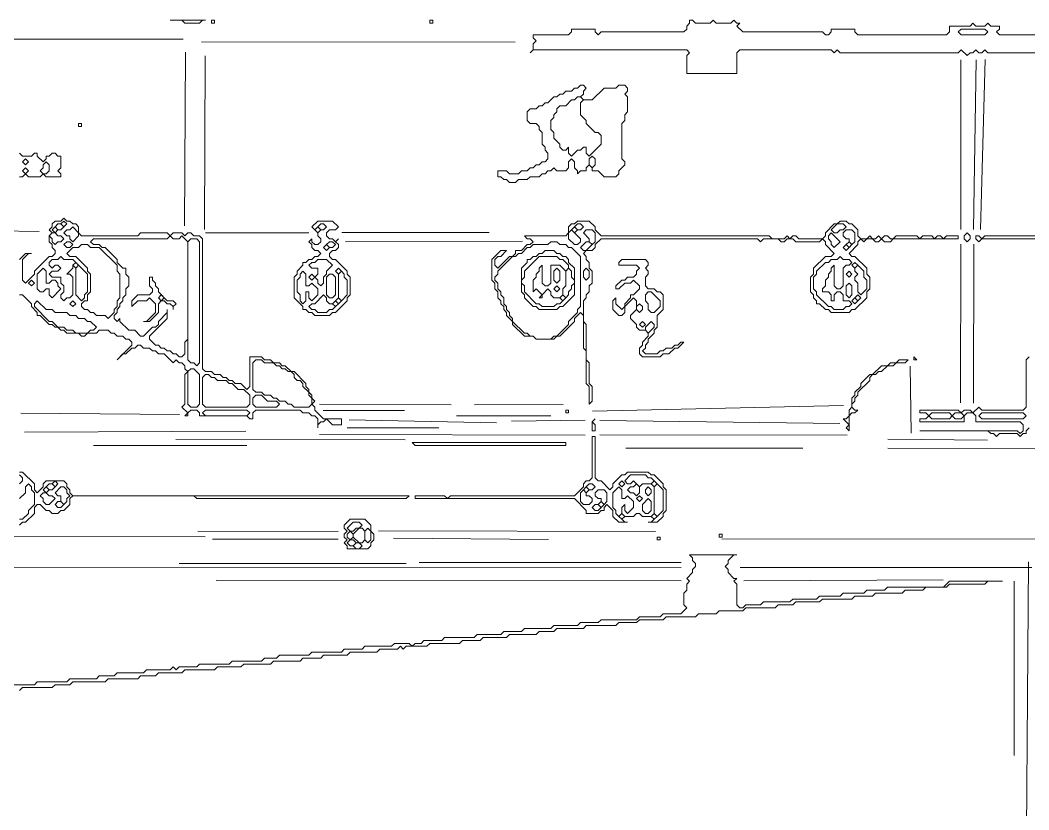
# Model space of a CAD drawing. Extents: x 10 to 1971, y 11 to 1392.
# Drawn here: x 874.2 to 1215.9, y 768.6 to 1036 of the extents above; entities that cross this region are included whole.
import ezdxf

# ---------------------------------------------------------------- set-up
doc = ezdxf.new("R2010")
doc.units = 0
for name, color, linetype, lineweight in [('TEXT_FALLBACK_OUTLINE', 2, 'Continuous', 0), ('TRACE_CURVE', 6, 'Continuous', 0), ('TRACE_STRAIGHT', 5, 'Continuous', 0), ('TRACE_TEXT_SYMBOL', 6, 'Continuous', 0)]:
    doc.layers.add(name, color=color, linetype=linetype, lineweight=lineweight)

msp = doc.modelspace()

# ---------------------------------------------------------------- linework, layer by layer
at = {"layer": 'TEXT_FALLBACK_OUTLINE', "color": 2}
for points in [[(874, 983), (875, 983), (876, 984), (877, 983), (881, 983), (882, 984), (883, 983), (888, 983), (888, 984), (887, 985), (888, 986), (888, 990), (887, 990), (886, 991), (885, 991), (884, 990), (883, 990), (883, 989), (882, 988), (880, 990), (880, 991), (879, 991), (878, 990), (875, 990), (874, 991)], [(1078, 955), (1077, 954), (1077, 953), (1083, 953), (1084, 952), (1083, 951), (1083, 950), (1082, 949), (1080, 949), (1079, 948), (1078, 948), (1076, 946), (1076, 945), (1077, 945), (1079, 947), (1081, 947), (1082, 948), (1084, 946), (1084, 945), (1082, 943), (1081, 943), (1081, 942), (1079, 940), (1079, 939), (1078, 938), (1076, 940), (1076, 942), (1075, 941), (1075, 938), (1077, 936), (1078, 936), (1079, 937), (1079, 939), (1082, 942), (1083, 941), (1083, 938), (1081, 936), (1081, 935), (1083, 933), (1083, 932), (1084, 931), (1086, 931), (1087, 930), (1087, 929), (1085, 927), (1085, 926), (1084, 925), (1084, 923), (1085, 922), (1091, 922), (1092, 923), (1094, 923), (1096, 925), (1097, 925), (1099, 927), (1098, 927), (1097, 926), (1096, 926), (1095, 925), (1093, 925), (1092, 924), (1091, 924), (1090, 923), (1086, 923)], [(1086, 923), (1085, 924), (1086, 925), (1086, 926), (1087, 927), (1087, 928), (1089, 930), (1089, 931), (1090, 932), (1090, 936), (1092, 938), (1092, 943), (1091, 944), (1090, 944), (1089, 945), (1087, 945), (1086, 946), (1086, 949), (1087, 950), (1087, 951), (1086, 952), (1087, 953), (1087, 954), (1086, 955), (1078, 955)]]:
    msp.add_lwpolyline(points, dxfattribs=at)
for points in [[(875, 988), (876, 989), (877, 988), (876, 987)], [(882, 987), (883, 988), (884, 987), (884, 985), (883, 984), (882, 984), (881, 985), (882, 986)], [(875, 985), (876, 986), (877, 985), (876, 984)], [(1086, 943), (1087, 944), (1088, 944), (1091, 941), (1091, 939), (1089, 937), (1088, 937), (1087, 938), (1087, 940), (1086, 941)], [(1083, 939), (1084, 940), (1085, 939), (1085, 938), (1084, 937), (1083, 938)], [(1084, 933), (1085, 934), (1086, 933), (1085, 932)], [(1088, 934), (1089, 933), (1089, 932), (1087, 930), (1086, 931), (1086, 932)]]:
    msp.add_lwpolyline(points, close=True, dxfattribs=at)
at = {"layer": 'TRACE_CURVE', "color": 6}
for points in [[(889, 969), (888, 968), (886, 968), (885, 967), (885, 966), (884, 965), (885, 964), (884, 963), (884, 961), (885, 960), (885, 959), (886, 958), (886, 957), (885, 956), (884, 956), (879, 951), (879, 950), (876, 947), (875, 948), (875, 955), (877, 957), (878, 957), (876, 957), (874, 955)], [(975, 901), (975, 898), (975, 899), (976, 900), (977, 900), (978, 901), (980, 899), (983, 899), (983, 901), (977, 901), (974, 904), (974, 905), (973, 906), (974, 907), (973, 908), (973, 909), (972, 910), (972, 911), (971, 912), (971, 913), (967, 917), (966, 917), (964, 919), (963, 919), (962, 920), (960, 920), (959, 921), (957, 921), (956, 922), (952, 922), (952, 912), (951, 911), (949, 913), (947, 913), (946, 914), (945, 914), (944, 915), (943, 915), (942, 916), (940, 916), (939, 917), (937, 917), (936, 918), (936, 962), (935, 963), (933, 963), (932, 964), (931, 964), (930, 963), (929, 964), (926, 964), (925, 963), (924, 964), (915, 964), (914, 963), (895, 963), (894, 964), (894, 966), (893, 967), (892, 967), (891, 968), (890, 968), (889, 969)], [(1233, 963), (1201, 963), (1200, 962), (1199, 963), (1198, 963), (1198, 962), (1199, 961), (1200, 962), (1234, 962)], [(874, 943), (875, 943), (878, 940), (878, 939), (880, 937), (880, 936), (881, 936), (884, 933)], [(884, 933), (885, 933), (886, 932), (887, 932), (888, 931), (889, 931), (890, 930), (894, 930), (895, 929), (896, 929), (897, 930), (900, 930), (901, 931), (904, 931), (905, 930), (906, 930), (907, 929), (909, 929), (910, 928), (911, 928), (912, 927), (912, 926), (907, 921), (909, 923), (910, 923), (912, 925), (913, 925), (914, 926), (915, 926), (916, 925), (918, 925), (919, 924), (920, 924), (921, 923), (923, 923), (926, 920), (927, 921), (928, 920), (929, 920), (930, 919), (930, 918), (931, 917), (930, 916), (930, 906), (929, 905), (931, 903), (930, 902), (931, 902), (931, 903), (932, 904), (934, 904), (935, 903), (935, 902), (951, 902), (952, 901), (953, 901), (953, 903), (954, 904), (969, 904), (970, 903), (972, 903), (973, 902), (974, 902), (975, 901)], [(1216, 922), (1215, 921), (1215, 905), (1214, 904), (1200, 904)], [(1200, 904), (1199, 905), (1197, 903), (1196, 904), (1194, 904), (1193, 903), (1192, 904), (1179, 904), (1179, 903), (1181, 903), (1182, 902), (1181, 901), (1179, 901), (1179, 900), (1194, 900), (1194, 902), (1195, 903), (1197, 903), (1198, 902), (1198, 900), (1213, 900), (1214, 899), (1214, 897), (1213, 896), (1212, 897), (1179, 897), (1202, 897), (1203, 896), (1204, 896), (1205, 895), (1206, 896), (1212, 896), (1213, 895), (1214, 896), (1215, 896), (1215, 897), (1216, 898)], [(1101, 855), (1102, 854), (1102, 853), (1103, 852), (1103, 851), (1102, 850), (1102, 849), (1100, 847), (1101, 846), (1100, 845), (1100, 843), (1099, 842), (1099, 838), (1100, 837), (1098, 835), (1092, 835), (1091, 834), (1084, 834), (1083, 833), (1071, 833), (1070, 832), (1064, 832), (1063, 831), (1055, 831), (1054, 830), (1045, 830), (1044, 829), (1038, 829), (1037, 828), (1029, 828), (1028, 827), (1018, 827), (1017, 826), (1011, 826), (1010, 825), (1008, 825), (1007, 824), (1006, 825), (1001, 825), (1000, 824), (991, 824), (990, 823), (984, 823), (983, 822), (973, 822), (972, 821), (962, 821), (961, 820), (957, 820), (956, 819), (946, 819), (945, 818), (935, 818), (934, 817), (928, 817), (927, 816), (926, 817), (925, 816), (917, 816), (916, 815), (907, 815), (906, 814), (901, 814), (900, 813)], [(1163, 841), (1164, 842), (1173, 842), (1174, 843), (1180, 843), (1181, 844), (1188, 844), (1189, 845), (1201, 845), (1202, 846), (1207, 846), (1189, 846), (1187, 844), (1168, 844), (1167, 843), (1161, 843), (1160, 842), (1153, 842), (1152, 841), (1145, 841), (1144, 840), (1136, 840), (1135, 839), (1126, 839), (1125, 838), (1120, 838), (1119, 837), (1118, 837), (1117, 838), (1117, 845), (1116, 846), (1117, 847), (1116, 847), (1114, 849), (1114, 850), (1113, 851), (1114, 852), (1114, 853), (1116, 855), (1117, 855), (1101, 855)], [(886, 811), (891, 811), (892, 812), (903, 812), (904, 813), (914, 813), (915, 814), (920, 814), (921, 815), (929, 815), (930, 816), (940, 816), (941, 817), (949, 817), (950, 818), (959, 818), (960, 819), (969, 819), (970, 820), (976, 820), (977, 821), (985, 821), (986, 822), (995, 822), (996, 823), (1002, 823), (1003, 824), (1004, 823), (1005, 824), (1012, 824), (1013, 825), (1023, 825), (1024, 826), (1030, 826), (1031, 827), (1039, 827), (1040, 828), (1049, 828), (1050, 829), (1055, 829), (1056, 830), (1065, 830), (1066, 831), (1076, 831), (1077, 832), (1083, 832), (1084, 833), (1092, 833), (1093, 834), (1103, 834), (1104, 835), (1110, 835), (1111, 836), (1119, 836), (1120, 837), (1130, 837), (1131, 838), (1136, 838), (1137, 839), (1145, 839), (1146, 840), (1156, 840), (1157, 841), (1163, 841)], [(900, 813), (891, 813), (890, 812), (880, 812), (879, 811), (872, 811)], [(874, 809), (875, 810), (885, 810), (886, 811)]]:
    msp.add_lwpolyline(points, dxfattribs=at)
for points in [[(888, 967), (889, 968), (890, 967), (889, 966)], [(884, 963), (885, 964), (886, 964), (887, 963), (888, 963), (889, 962), (888, 961), (887, 961), (886, 960), (885, 961), (885, 962)], [(885, 965), (886, 966), (887, 965), (886, 964)], [(886, 966), (887, 967), (888, 967), (889, 966), (888, 965), (887, 965)], [(891, 965), (892, 966), (894, 964), (894, 963), (892, 961), (891, 962), (891, 963), (890, 963), (889, 964), (890, 965)], [(889, 960), (890, 961), (891, 961), (892, 960), (891, 959), (890, 959)], [(924, 962), (925, 963), (926, 962), (928, 962), (929, 963), (931, 961), (931, 928), (930, 927), (930, 923), (929, 922), (928, 922), (927, 923), (926, 923), (925, 924), (924, 924), (923, 925), (922, 925), (921, 926), (920, 926), (918, 928), (918, 929), (924, 935), (924, 938), (924, 937), (921, 934), (921, 933), (920, 932), (919, 932), (916, 929), (915, 929), (913, 931), (911, 931), (908, 934), (908, 935), (907, 934), (906, 935), (906, 936), (907, 937), (907, 938), (908, 939), (908, 940), (909, 941), (909, 942), (910, 943), (910, 945), (911, 946), (911, 949), (910, 950), (910, 952), (909, 952), (907, 954), (907, 955), (903, 959), (902, 959), (901, 960), (899, 960), (898, 961), (899, 962)], [(931, 961), (932, 962), (934, 962), (935, 961), (935, 920), (934, 919), (933, 920), (932, 920), (931, 921)], [(894, 959), (895, 960), (897, 960), (898, 959), (901, 959), (907, 953), (907, 951), (908, 950), (908, 942), (907, 941), (907, 939), (906, 938), (906, 937), (904, 935), (903, 936), (900, 936), (899, 937), (898, 937), (897, 938), (896, 938), (895, 939), (895, 940), (896, 941), (897, 941), (897, 943), (898, 944), (898, 950), (897, 951), (897, 952), (893, 956), (891, 956), (890, 957), (892, 959)], [(887, 955), (888, 956), (889, 955), (892, 955), (893, 954), (892, 953), (892, 952), (890, 950), (891, 950), (892, 949), (892, 943), (891, 942), (890, 942), (889, 941), (888, 942), (888, 943), (889, 944), (889, 946), (888, 947), (888, 949), (885, 949), (884, 950), (885, 951), (887, 951), (888, 952), (887, 953), (886, 953), (885, 952), (884, 953), (884, 954), (885, 955)], [(892, 953), (893, 954), (894, 953), (893, 952)], [(882, 952), (883, 951), (883, 947), (884, 947), (885, 948), (886, 948), (887, 947), (887, 946), (888, 945), (885, 942), (884, 943), (884, 945), (883, 945), (882, 944), (881, 944), (880, 945), (880, 950)], [(893, 952), (894, 953), (897, 950), (897, 944), (896, 943), (896, 942), (895, 941), (893, 943)], [(877, 947), (878, 948), (879, 947), (878, 946)], [(879, 940), (880, 941), (883, 938), (885, 938), (886, 937), (890, 937), (891, 936), (893, 936), (894, 935), (896, 935), (897, 934), (898, 934), (900, 932), (899, 931), (898, 931), (897, 930), (893, 930), (892, 931), (890, 931), (889, 932), (887, 932), (885, 934), (884, 934), (879, 939)], [(891, 940), (892, 941), (893, 940), (892, 939)], [(953, 920), (954, 921), (956, 921), (957, 920), (960, 920), (961, 919), (962, 919), (963, 918), (964, 918), (965, 917), (966, 917), (967, 916), (967, 915), (968, 914), (969, 914), (970, 913), (970, 912), (972, 910), (972, 909), (973, 908), (973, 906), (972, 905), (967, 905), (966, 906), (965, 906), (964, 907), (962, 907), (961, 908), (960, 908), (959, 909), (957, 909), (956, 910), (954, 910), (953, 911)], [(931, 917), (932, 918), (933, 918), (935, 916), (935, 906), (934, 905), (932, 905), (931, 906)], [(936, 915), (937, 916), (938, 916), (939, 915), (940, 915), (941, 914), (944, 914), (945, 913), (946, 913), (948, 911), (950, 911), (952, 909), (952, 906), (951, 905), (937, 905), (936, 906)], [(953, 908), (954, 909), (956, 909), (958, 907), (961, 907), (962, 906), (961, 905), (954, 905), (953, 906)], [(936, 903), (937, 904), (951, 904), (952, 903), (951, 902), (937, 902)], [(1182, 902), (1183, 903), (1189, 903), (1190, 902), (1189, 901), (1183, 901)], [(1190, 902), (1191, 903), (1193, 903), (1194, 902), (1193, 901), (1191, 901)], [(1199, 902), (1200, 903), (1214, 903), (1215, 902), (1214, 901), (1200, 901)]]:
    msp.add_lwpolyline(points, close=True, dxfattribs=at)
at = {"layer": 'TRACE_STRAIGHT', "color": 5}
for p, q in [((855.62, 1029.55), (929.37, 1029.57)), ((935.63, 1028.67), (1041.88, 1028.53)), ((929.84, 966.37), (930.25, 1025.13)), ((936.67, 965.13), (936.83, 1023.88)), ((1192.85, 1022.63), (1192.87, 965.12)), ((1197.17, 965.12), (1198.06, 1022.63)), ((1199.57, 965.12), (1201.07, 1022.65)), ((846.86, 964.83), (880.63, 964.49)), ((937, 964), (972, 964)), ((983.12, 964.14), (1033.13, 964.15)), ((984.37, 961.06), (1044.38, 961.22)), ((1192.75, 906.38), (1192.87, 960.13)), ((1197.22, 906.37), (1197.34, 960.13)), ((1175.68, 918.88), (1176.06, 896.12)), ((975.62, 905.96), (1020.16, 905.74)), ((1028.13, 905.77), (1058.13, 905.91)), ((874.38, 902.96), (928.12, 902.54)), ((976.88, 903.88), (1004.38, 903.88)), ((1068.1, 903.64), (1153.14, 905.5)), ((985.61, 900.7), (1035.61, 899.64)), ((1022, 902), (1054, 902)), ((1040.6, 900.25), (1065.64, 900.62)), ((1070.61, 900.5), (1151.86, 899.39)), ((875.62, 896.54), (950.62, 896.81)), ((975.62, 895.68), (1065.63, 895.5)), ((985, 898), (1016, 898)), ((1070.62, 895.57), (1154.38, 895.44)), ((899, 892), (951, 892)), ((926.88, 894.02), (1004.63, 893.93)), ((1168.12, 894.09), (1201.87, 893.79)), ((1079.38, 891.11), (1139.38, 891.11)), ((1168.12, 891.13), (1241.88, 890.99)), ((866.88, 861.16), (936.88, 861.02)), ((934.37, 863.02), (981.88, 862.91)), ((995.62, 863.05), (1089.38, 862.88)), ((939.37, 860.29), (981.88, 860.3)), ((1000.62, 860.65), (1053.14, 860.15)), ((1111.87, 860.27), (1236.88, 860.35)), ((928, 852), (1005, 852)), ((1009.37, 852.35), (1098.12, 852.36)), ((1214.3, 657.65), (1215.83, 852.65)), ((855.62, 850.82), (1098.12, 850.63)), ((1118.13, 850.68), (1216.88, 850.7)), ((940.62, 846.24), (1098.12, 846.18)), ((1119.37, 846.12), (1186.87, 846.51)), ((1211, 846), (1211, 787))]:
    msp.add_line(p, q, dxfattribs=at)
at = {"layer": 'TRACE_TEXT_SYMBOL', "color": 6}
for points in [[(925, 1036), (929, 1036), (930, 1035), (935, 1035), (936, 1036), (937, 1036)], [(939, 1036), (940, 1036), (940, 1035), (939, 1035)], [(1013, 1036), (1014, 1036), (1014, 1035), (1013, 1035)], [(1192, 1032), (1193, 1033), (1201, 1033), (1202, 1032), (1201, 1031), (1193, 1031)], [(1062, 1009), (1063, 1010), (1064, 1010), (1065, 1009), (1064, 1008), (1064, 1004), (1066, 1002), (1066, 1001), (1069, 998), (1070, 998), (1071, 997), (1071, 994), (1067, 990), (1066, 991), (1066, 993), (1065, 993), (1064, 992), (1063, 992), (1061, 990), (1060, 991), (1060, 993), (1059, 992), (1058, 992), (1057, 993), (1057, 994), (1055, 996), (1055, 998), (1054, 999), (1054, 1002), (1055, 1003), (1055, 1004), (1056, 1005), (1056, 1006), (1057, 1007), (1059, 1007), (1061, 1009)], [(894, 1001), (895, 1001), (895, 1000), (894, 1000)], [(1067, 989), (1068, 990), (1069, 989), (1069, 987), (1068, 986), (1067, 987)], [(975, 968), (973, 966), (975, 964), (975, 963), (976, 962), (976, 961), (975, 960), (974, 960), (973, 961), (973, 962), (972, 961), (973, 960), (973, 959), (974, 958), (975, 958), (976, 957), (975, 956), (974, 956), (973, 955), (972, 955), (971, 954), (970, 954), (970, 953), (968, 951), (968, 950), (967, 949), (967, 942), (970, 939), (970, 938), (971, 938), (972, 937), (973, 937), (974, 936), (979, 936), (980, 937), (981, 937), (985, 941), (985, 942), (986, 943), (986, 949), (985, 950), (985, 951), (981, 955), (980, 955), (979, 956), (979, 957), (980, 958), (981, 958), (982, 959), (982, 960), (981, 961), (982, 962), (981, 961), (980, 962), (979, 962), (978, 963), (978, 964), (979, 965), (981, 965), (982, 966), (980, 968)], [(974, 965), (975, 966), (976, 965), (975, 964)], [(975, 966), (976, 967), (977, 967), (978, 966), (977, 965), (976, 965)], [(1060, 964), (1061, 965), (1064, 962), (1064, 961), (1063, 960), (1062, 960), (1060, 962)], [(1061, 965), (1062, 966), (1063, 965), (1062, 964)], [(1062, 966), (1063, 967), (1064, 967), (1065, 966), (1064, 965), (1063, 965)], [(1065, 964), (1066, 965), (1068, 965), (1069, 964), (1069, 961), (1068, 960), (1067, 961), (1067, 962)], [(1148, 963), (1149, 964), (1152, 961), (1150, 959), (1149, 960), (1149, 961), (1148, 962)], [(1151, 967), (1153, 967), (1154, 966), (1153, 965), (1152, 965), (1151, 964), (1150, 964), (1149, 965)], [(1153, 964), (1154, 965), (1156, 965), (1157, 964), (1157, 961), (1156, 960), (1155, 961), (1155, 962), (1154, 962), (1153, 963)], [(1195, 964), (1194, 963), (1194, 962), (1195, 961), (1196, 962), (1196, 963)], [(978, 960), (979, 961), (980, 961), (981, 960), (980, 959), (979, 959)], [(1053, 960), (1054, 961), (1056, 961), (1057, 960), (1059, 960), (1060, 959), (1061, 959), (1064, 956), (1064, 939), (1063, 938), (1063, 937), (1060, 934), (1060, 933), (1056, 929), (1055, 929), (1054, 928), (1049, 928), (1048, 929), (1047, 929), (1046, 930), (1045, 930), (1041, 934), (1041, 935), (1040, 936), (1040, 937), (1039, 938), (1039, 939), (1038, 940), (1038, 942), (1037, 943), (1037, 944), (1036, 945), (1036, 947), (1035, 948), (1035, 949), (1036, 950), (1036, 951), (1041, 956), (1042, 956), (1043, 957), (1044, 957), (1046, 959), (1047, 959), (1048, 960)], [(1066, 961), (1067, 961), (1068, 960), (1066, 958), (1065, 958), (1064, 959)], [(1154, 960), (1155, 961), (1156, 960), (1155, 959)], [(977, 959), (978, 960), (979, 959), (978, 958)], [(1052, 958), (1051, 957), (1050, 957), (1049, 956), (1048, 956), (1047, 955), (1046, 955), (1046, 954), (1044, 952), (1044, 944), (1045, 943), (1045, 942), (1048, 939), (1049, 939), (1050, 938), (1056, 938), (1057, 939), (1058, 939), (1062, 943), (1062, 952), (1060, 954), (1060, 955), (1059, 956), (1058, 956), (1057, 957), (1056, 957), (1055, 958)], [(1153, 959), (1154, 960), (1155, 959), (1154, 958)], [(974, 954), (975, 955), (978, 955), (980, 953), (978, 951), (978, 950), (977, 949), (977, 947), (976, 946), (975, 947), (975, 948), (974, 949), (975, 950), (975, 952), (973, 952), (972, 953), (973, 954)], [(1050, 956), (1056, 956), (1057, 955), (1058, 955), (1060, 953), (1060, 952), (1059, 951), (1057, 953), (1054, 953), (1054, 947), (1053, 946), (1052, 946), (1051, 947), (1051, 953), (1050, 952), (1050, 951), (1049, 950), (1049, 949), (1048, 948), (1048, 944), (1049, 945), (1051, 943), (1050, 942), (1051, 942), (1051, 943), (1053, 945), (1054, 944), (1054, 943), (1055, 942), (1057, 942), (1058, 941), (1057, 940), (1056, 940), (1055, 939), (1051, 939), (1050, 940), (1049, 940), (1045, 944), (1045, 946), (1044, 947), (1044, 948), (1045, 949), (1045, 951)], [(1151, 955), (1152, 956), (1153, 955), (1155, 955), (1156, 954), (1155, 953), (1154, 953), (1153, 952), (1153, 946), (1152, 945), (1151, 945), (1150, 946), (1150, 953), (1149, 952), (1149, 951), (1148, 950), (1148, 949), (1147, 948), (1147, 946), (1146, 945), (1146, 944), (1148, 944), (1149, 943), (1149, 941), (1150, 941), (1150, 943), (1151, 944), (1152, 944), (1153, 943), (1153, 941), (1155, 941), (1156, 940), (1155, 939), (1154, 939), (1153, 938), (1150, 938), (1149, 939), (1148, 939), (1144, 943), (1144, 944), (1143, 945), (1143, 949), (1144, 950), (1144, 951), (1147, 954), (1148, 954), (1149, 955)], [(1156, 953), (1157, 954), (1158, 953), (1157, 952)], [(969, 950), (970, 951), (971, 950), (971, 946), (972, 946), (973, 947), (975, 945), (975, 943), (973, 941), (972, 942), (972, 944), (971, 944), (971, 941), (970, 940), (969, 941), (969, 943), (968, 944), (968, 948), (969, 949)], [(981, 951), (982, 952), (983, 951), (982, 950)], [(982, 950), (983, 951), (984, 950), (984, 949), (985, 948), (985, 943), (983, 941), (982, 942)], [(1055, 951), (1056, 952), (1057, 951), (1057, 948), (1056, 947), (1055, 948)], [(1059, 951), (1060, 952), (1061, 951), (1061, 949), (1062, 948), (1062, 947), (1061, 946), (1061, 945), (1060, 944), (1060, 943), (1059, 942), (1058, 943), (1058, 945), (1059, 946)], [(1065, 951), (1066, 952), (1067, 951), (1067, 949), (1066, 948), (1065, 949)], [(1154, 950), (1155, 951), (1156, 950), (1155, 949)], [(1157, 952), (1158, 953), (1160, 951), (1160, 949), (1161, 948), (1161, 945), (1159, 943), (1158, 944), (1158, 947), (1157, 948), (1157, 949), (1158, 950), (1157, 951)], [(918, 949), (918, 946), (919, 945), (919, 944), (918, 943), (914, 943), (912, 941), (912, 939), (914, 941), (917, 941), (918, 942), (920, 940), (920, 937), (917, 934), (916, 934), (918, 934), (921, 937), (921, 940), (922, 941), (923, 941), (924, 940), (925, 940), (926, 939), (926, 938), (926, 939), (927, 940), (926, 941), (924, 941), (921, 944), (921, 945), (920, 946), (920, 947), (919, 948), (919, 949)], [(972, 949), (973, 950), (974, 949), (973, 948)], [(978, 949), (979, 950), (980, 950), (981, 949), (981, 943), (980, 942), (979, 942), (978, 943)], [(1154, 946), (1155, 947), (1156, 946), (1156, 943), (1155, 942), (1154, 943)], [(1055, 945), (1056, 946), (1057, 945), (1056, 944)], [(921, 942), (922, 943), (923, 942), (922, 941)], [(977, 943), (978, 942), (978, 941), (979, 940), (980, 940), (981, 939), (980, 938), (979, 938), (978, 937), (975, 937), (974, 938), (973, 938), (972, 939), (973, 940), (974, 940)], [(980, 940), (981, 941), (982, 940), (981, 939)], [(981, 941), (982, 942), (983, 941), (982, 940)], [(1057, 942), (1058, 943), (1059, 942), (1058, 941)], [(1156, 941), (1157, 942), (1158, 941), (1157, 940)], [(1157, 942), (1158, 943), (1159, 942), (1158, 941)], [(1172, 921), (1171, 920), (1169, 920), (1168, 919), (1166, 919), (1163, 916), (1162, 916), (1159, 913), (1159, 912), (1157, 910), (1157, 909), (1156, 908), (1156, 905), (1155, 904), (1155, 902), (1154, 901), (1153, 901), (1155, 899), (1154, 898), (1155, 897), (1155, 902), (1156, 903), (1157, 903), (1158, 904), (1157, 904), (1156, 905), (1156, 906), (1157, 907), (1157, 908), (1158, 909), (1158, 910), (1162, 914), (1162, 915), (1163, 916), (1164, 916), (1165, 917), (1166, 917), (1168, 919), (1170, 919), (1171, 920), (1174, 920), (1175, 921)], [(1177, 922), (1177, 921), (1178, 921)], [(1059, 904), (1060, 904), (1060, 903), (1059, 903)], [(1069, 901), (1068, 900), (1068, 897), (1069, 897), (1069, 899), (1068, 900)], [(1007, 893), (1008, 892), (1059, 892), (1059, 893)], [(1068, 895), (1068, 881), (1067, 880), (1066, 880), (1065, 879), (1065, 878), (1062, 875), (1020, 875), (1019, 874), (1018, 875), (1008, 875), (1008, 874), (1062, 874), (1066, 870), (1066, 869), (1070, 869), (1071, 870), (1072, 870), (1072, 871), (1073, 872), (1075, 870), (1075, 868), (1077, 866), (1080, 866), (1079, 866), (1078, 867), (1079, 868), (1082, 868), (1083, 869), (1084, 869), (1085, 868), (1088, 868), (1089, 867), (1088, 866), (1087, 866), (1090, 866), (1092, 868), (1092, 869), (1093, 870), (1093, 877), (1092, 878), (1092, 879), (1089, 882), (1088, 882), (1087, 883), (1080, 883), (1079, 882), (1078, 882), (1075, 879), (1075, 878), (1074, 877), (1071, 880), (1070, 880), (1069, 881), (1069, 895)], [(1081, 882), (1086, 882), (1087, 881), (1088, 881), (1089, 880), (1088, 879), (1085, 879), (1084, 878), (1082, 880), (1081, 879), (1080, 879), (1079, 880)], [(883, 878), (884, 879), (885, 879), (886, 878), (885, 877), (884, 877)], [(885, 879), (886, 880), (887, 879), (886, 878)], [(1066, 878), (1067, 879), (1068, 879), (1069, 878), (1068, 877), (1067, 877)], [(1077, 879), (1078, 880), (1079, 879), (1078, 878)], [(1082, 878), (1083, 879), (1084, 878), (1084, 876), (1083, 875), (1082, 876), (1081, 876), (1080, 877), (1081, 878)], [(1088, 879), (1089, 880), (1090, 879), (1089, 878)], [(1089, 878), (1090, 879), (1092, 877), (1092, 870), (1090, 868), (1089, 869)], [(881, 875), (882, 876), (883, 876), (884, 875), (885, 875), (886, 874), (884, 872), (883, 872), (882, 873), (882, 874)], [(882, 877), (883, 878), (884, 877), (883, 876)], [(888, 878), (889, 878), (890, 877), (890, 876), (891, 875), (890, 874), (890, 873), (889, 872), (888, 873), (888, 875), (887, 875), (886, 876)], [(1064, 876), (1065, 877), (1066, 876), (1066, 875), (1067, 875), (1068, 874), (1068, 873), (1067, 872), (1065, 872), (1064, 873)], [(1065, 877), (1066, 878), (1067, 877), (1066, 876)], [(1069, 876), (1070, 877), (1072, 877), (1073, 876), (1073, 873), (1072, 872), (1071, 873), (1071, 874), (1070, 874), (1069, 875)], [(1077, 878), (1078, 877), (1078, 874), (1079, 874), (1080, 875), (1082, 873), (1082, 871), (1080, 869), (1079, 870), (1079, 872), (1078, 871), (1078, 869), (1077, 868), (1076, 869), (1076, 870), (1075, 871), (1075, 876)], [(1083, 874), (1084, 875), (1085, 874), (1084, 873)], [(1086, 877), (1087, 878), (1088, 877), (1088, 876), (1087, 875), (1086, 876)], [(886, 872), (887, 873), (888, 873), (889, 872), (888, 871), (887, 871)], [(1068, 871), (1069, 872), (1070, 872), (1071, 871), (1070, 870), (1069, 870)], [(1070, 872), (1071, 873), (1072, 872), (1071, 871)], [(1087, 874), (1088, 873), (1088, 870), (1087, 869), (1086, 869), (1085, 870), (1085, 872)], [(1077, 868), (1078, 869), (1079, 868), (1078, 867)], [(1088, 868), (1089, 869), (1090, 868), (1089, 867)], [(986, 867), (984, 865), (984, 864), (985, 863), (984, 862), (984, 861), (985, 860), (984, 859), (985, 858), (985, 857), (992, 857), (993, 858), (993, 859), (994, 860), (994, 862), (993, 863), (993, 865), (991, 867)], [(987, 866), (989, 866), (990, 865), (989, 864), (988, 864), (987, 863), (986, 863), (985, 864)], [(985, 862), (986, 863), (987, 862), (987, 861), (986, 860), (985, 861)], [(989, 864), (990, 864), (991, 863), (991, 860), (990, 859), (989, 859), (987, 861), (987, 862)], [(991, 863), (992, 864), (993, 863), (993, 860), (992, 859), (991, 860)], [(1111, 862), (1112, 862), (1112, 861), (1111, 861)], [(985, 859), (986, 860), (987, 860), (988, 859), (987, 858), (986, 858)], [(987, 858), (988, 859), (989, 859), (990, 858), (989, 857), (988, 857)], [(1090, 861), (1091, 861), (1091, 860), (1090, 860)]]:
    msp.add_lwpolyline(points, close=True, dxfattribs=at)
for points in [[(1101, 1036), (1101, 1035), (1100, 1034), (1100, 1033), (1099, 1032), (1071, 1032), (1070, 1031), (1069, 1032), (1069, 1033), (1061, 1033), (1061, 1032), (1060, 1031), (1048, 1031), (1048, 1030), (1049, 1029), (1048, 1028), (1048, 1026), (1047, 1025), (1048, 1026), (1100, 1026), (1101, 1025), (1100, 1024), (1100, 1018), (1117, 1018), (1117, 1025), (1118, 1026), (1149, 1026), (1150, 1025), (1151, 1026), (1152, 1025), (1192, 1025), (1193, 1026), (1195, 1024), (1196, 1025), (1197, 1025), (1198, 1026), (1199, 1025), (1200, 1025), (1201, 1026), (1202, 1025), (1243, 1025)], [(1236, 1031), (1206, 1031), (1205, 1032), (1206, 1033), (1206, 1034), (1203, 1034), (1202, 1035), (1201, 1034), (1198, 1034), (1197, 1035), (1196, 1034), (1189, 1034), (1189, 1032), (1188, 1031), (1158, 1031), (1157, 1032), (1157, 1033), (1149, 1033), (1149, 1032), (1148, 1031), (1147, 1031), (1146, 1032), (1119, 1032), (1117, 1034), (1118, 1035), (1117, 1035), (1116, 1036), (1115, 1035), (1110, 1035), (1109, 1036), (1108, 1035), (1103, 1035), (1102, 1036), (1101, 1036)], [(1064, 1014), (1063, 1013), (1062, 1013), (1061, 1012), (1059, 1012), (1058, 1011), (1057, 1011), (1056, 1010), (1055, 1010), (1053, 1008), (1052, 1008), (1051, 1007), (1050, 1007), (1049, 1006), (1047, 1006), (1046, 1005), (1046, 1002), (1047, 1001), (1049, 1001), (1050, 1000), (1050, 999), (1051, 998), (1051, 994), (1052, 993), (1052, 992), (1053, 991), (1053, 989), (1052, 988), (1051, 988), (1050, 987), (1049, 987), (1048, 986), (1047, 986), (1046, 985), (1044, 985), (1043, 984), (1040, 984), (1039, 985), (1036, 985), (1036, 983), (1037, 983), (1038, 982), (1039, 982), (1040, 981), (1042, 981), (1043, 982), (1046, 982), (1047, 983), (1050, 983), (1051, 984), (1052, 984), (1053, 985), (1054, 985), (1055, 986), (1056, 985), (1059, 985), (1060, 986), (1060, 988), (1061, 989), (1062, 988), (1062, 986), (1063, 985), (1063, 984), (1064, 985)], [(1064, 985), (1066, 985), (1066, 986), (1067, 987), (1068, 986), (1068, 985), (1070, 985), (1072, 983), (1076, 983), (1077, 984), (1077, 985), (1079, 987), (1079, 988), (1078, 989), (1078, 1001), (1079, 1002), (1079, 1004), (1080, 1005), (1080, 1010), (1079, 1011), (1080, 1012), (1080, 1013), (1079, 1014), (1077, 1014), (1076, 1013), (1072, 1013), (1068, 1009), (1065, 1009), (1064, 1010), (1065, 1011), (1065, 1012), (1066, 1013), (1065, 1014), (1064, 1014)], [(1063, 968), (1062, 967), (1061, 967), (1060, 966), (1060, 964), (1059, 963), (1045, 963), (1046, 962), (1047, 962), (1048, 961), (1047, 960), (1046, 960), (1044, 958), (1042, 958), (1042, 957), (1041, 956), (1040, 956), (1036, 952), (1035, 953), (1035, 955), (1036, 956), (1037, 956), (1039, 958), (1037, 958), (1034, 955), (1034, 948), (1035, 947), (1035, 945), (1036, 944), (1036, 942), (1037, 941), (1037, 940), (1038, 939), (1038, 938), (1039, 937), (1039, 936), (1041, 934), (1041, 933), (1045, 929), (1048, 929), (1049, 928), (1055, 928), (1056, 929), (1057, 929), (1062, 934), (1062, 935), (1064, 937), (1065, 936), (1065, 925), (1066, 924), (1066, 913), (1067, 912), (1067, 906), (1068, 907), (1068, 912), (1067, 913), (1067, 920), (1066, 921), (1066, 933), (1065, 934), (1065, 941), (1066, 942), (1066, 943), (1067, 944)], [(1167, 961), (1169, 961), (1170, 962), (1192, 962), (1192, 963), (1188, 963), (1187, 962), (1186, 963), (1185, 963), (1184, 962), (1183, 963), (1180, 963), (1179, 962), (1178, 963), (1171, 963), (1170, 962), (1169, 962), (1168, 963), (1167, 963), (1166, 962), (1165, 963), (1164, 962), (1163, 962), (1162, 963), (1161, 962), (1159, 962), (1158, 963), (1158, 965), (1156, 967), (1155, 967), (1154, 968), (1152, 968), (1151, 967), (1150, 967), (1147, 964), (1147, 963), (1146, 962), (1138, 962), (1137, 963), (1136, 963), (1135, 962), (1134, 963), (1133, 962), (1129, 962), (1128, 963), (1071, 963), (1069, 965), (1069, 966), (1067, 968), (1063, 968)], [(1067, 944), (1067, 946), (1068, 947), (1068, 951), (1067, 952), (1067, 954), (1066, 955), (1066, 956), (1065, 957), (1066, 958), (1068, 958), (1069, 959), (1069, 960), (1071, 962), (1124, 962), (1125, 961), (1126, 962), (1131, 962), (1132, 961), (1133, 961), (1134, 962), (1136, 962), (1137, 961), (1145, 961), (1146, 962), (1147, 961), (1147, 960), (1150, 957), (1149, 956), (1147, 956), (1143, 952), (1143, 950), (1142, 949), (1142, 944), (1143, 943), (1143, 942), (1144, 941), (1144, 940), (1145, 940), (1147, 938), (1148, 938), (1149, 937), (1155, 937), (1156, 938), (1157, 938), (1161, 942), (1161, 944), (1162, 945), (1162, 949), (1161, 950), (1161, 952), (1157, 956), (1156, 956), (1155, 957), (1158, 960), (1158, 961), (1159, 962), (1160, 961), (1161, 962), (1163, 962), (1164, 961), (1165, 961), (1166, 962), (1167, 961)], [(874, 865), (875, 866), (876, 866), (879, 869), (879, 871), (880, 872), (881, 872), (883, 870), (884, 870), (885, 869), (887, 869), (888, 870), (889, 870), (891, 872), (891, 874), (892, 875), (933, 875), (934, 874), (1005, 874), (1006, 875), (892, 875), (891, 876), (891, 877), (890, 878), (890, 879), (889, 880), (883, 880), (882, 879), (882, 878), (880, 876), (879, 877), (879, 879), (875, 883), (874, 883)], [(874, 882), (875, 881), (875, 880), (874, 879)], [(874, 874), (876, 876), (876, 878), (877, 879), (878, 878), (878, 877), (879, 876), (879, 872), (877, 870), (877, 869), (875, 867), (874, 867)]]:
    msp.add_lwpolyline(points, dxfattribs=at)

doc.saveas('drawing.dxf')
